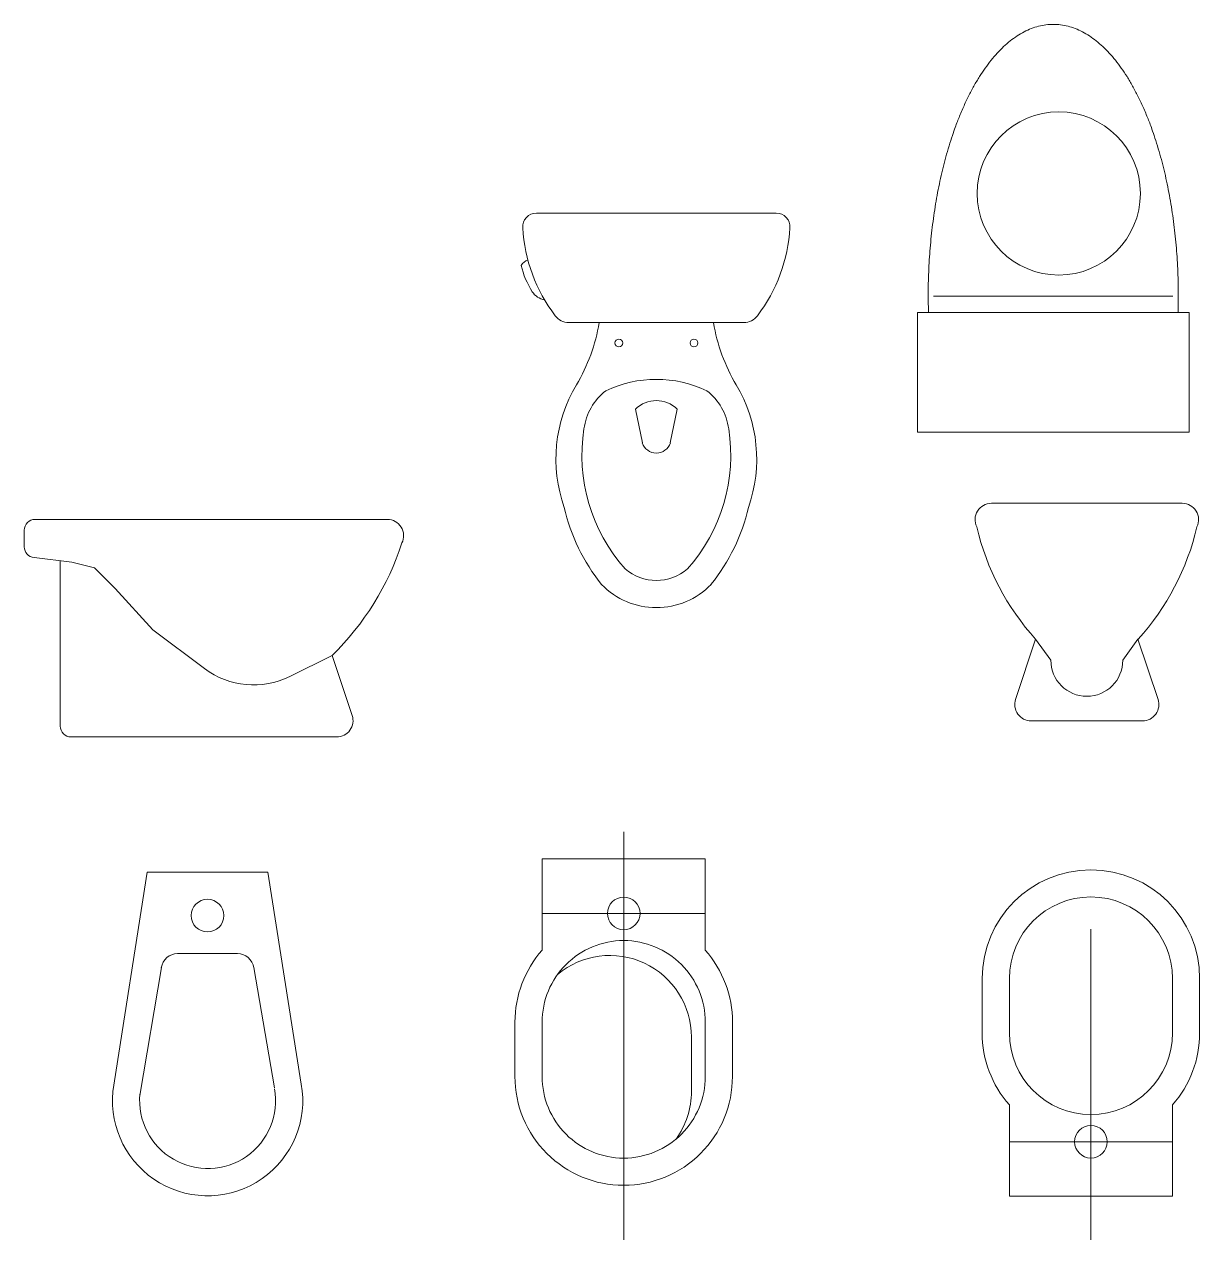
# Model space of a CAD drawing. Header units: centimetres. Extents: x -2385 to -1239, y 2078 to 3034.
# Drawn here: x -1827.9 to -1611.8, y 2619.5 to 2843 of the extents above; entities that cross this region are included whole.
import ezdxf

# ---------------------------------------------------------------- set-up
doc = ezdxf.new("R2010")
doc.units = ezdxf.units.CM
doc.header["$LTSCALE"] = 2.54
doc.layers.get('0').update_dxf_attribs({"lineweight": 18})

# ---------------------------------------------------------------- blocks, each defined once
blk = doc.blocks.new('Group-9')
for p, q in [((495.19, 258.34), (501.5, 298.72)), ((523.68, 298.72), (501.5, 298.72)), ((529.84, 259.74), (523.68, 298.72)), ((518.12, 283.72), (507.07, 283.72)), ((500.14, 257.66), (504.1, 281.14)), ((524.89, 259.05), (521.09, 281.14))]:
    blk.add_line(p, q)
blk.add_circle((512.59, 290.72), 3)
for centre, radius, start, end in [((507.07, 280.72), 3, 90, 172.0754), ((518.12, 280.72), 3, 7.9779, 90), ((512.61, 256.7), 17.5, 174.5961, 10.0247), ((512.61, 256.7), 12.5, 174.5961, 10.0247)]:
    blk.add_arc(centre, radius, start, end)
blk = doc.blocks.new('Group-10')
for p, q in [((545.66, 363.56), (480.9, 363.56)), ((478.9, 361.56), (478.9, 358.53)), ((487.65, 355.72), (480.72, 356.53)), ((485.51, 325.56), (485.51, 355.97)), ((491.8, 354.68), (487.65, 355.72)), ((495.62, 350.87), (491.8, 354.68)), ((502.55, 343.25), (495.62, 350.87)), ((512.05, 336.12), (502.55, 343.25)), ((535.51, 338.56), (527.72, 334.69)), ((539.19, 327.51), (535.51, 338.56)), ((487.51, 323.56), (536.35, 323.56))]:
    blk.add_line(p, q)
for centre, radius, start, end in [((480.9, 361.56), 2, 90, 180), ((545.66, 360.56), 3, 333.4349, 90), ((480.9, 358.53), 2, 180, 264.8056), ((500.06, 374.89), 50.76, 314.2991, 342.019), ((521.05, 348.12), 15, 233.1301, 296.4155), ((524.46, 335.3), 2, 252.0721, 252.9257), ((536.35, 326.56), 3, 270, 18.4349), ((487.51, 325.56), 2, 180, 270)]:
    blk.add_arc(centre, radius, start, end)
blk = doc.blocks.new('Group')
for p, q in [((330.61, 124.71), (348.17, 124.71)), ((365.73, 124.71), (348.17, 124.71)), ((335.08, 88.66), (338.76, 99.71)), ((338.76, 99.71), (341.55, 95.84)), ((357.58, 99.71), (354.79, 95.84)), ((361.27, 88.66), (357.58, 99.71)), ((348.17, 84.71), (337.92, 84.71)), ((348.17, 84.71), (358.42, 84.71))]:
    blk.add_line(p, q)
for centre, radius, start, end in [((330.61, 121.71), 3, 90, 206.5651), ((365.73, 121.71), 3, 333.4349, 90), ((373.45, 131.06), 46.76, 193.2197, 222.1077), ((322.9, 131.06), 46.76, 317.8923, 346.7803), ((348.17, 95.84), 6.62, 180, 0), ((337.92, 87.71), 3, 161.5651, 270), ((358.42, 87.71), 3, 270, 18.4349)]:
    blk.add_arc(centre, radius, start, end)
blk = doc.blocks.new('Group-1')
for p, q in [((364, 162.77), (320, 162.77)), ((317, 137.77), (317, 159.77)), ((317, 159.77), (367, 159.77)), ((367, 137.77), (367, 159.77)), ((367, 137.77), (317, 137.77))]:
    blk.add_line(p, q)
blk.add_circle((343.01, 181.68), 15)
at = {"linetype": 'Continuous'}
blk.add_rational_spline([(319.04, 159.77), (318.2, 189.93), (330.1, 205.56), (342, 221.19), (353.89, 205.56), (365.79, 189.93), (364.96, 159.77)], [1, 0.85584665436, 1, 0.85584665436, 1, 0.85584665436, 1], degree=2, knots=[0, 0, 0, 0.333333, 0.333333, 0.666667, 0.666667, 1, 1, 1], dxfattribs=at)
blk = doc.blocks.new('Group-11')
for p, q in [((246.94, 178.04), (291.05, 178.04)), ((285.1, 157.94), (252.89, 157.94)), ((266.43, 135.81), (265.14, 142)), ((271.57, 135.81), (272.86, 142))]:
    blk.add_line(p, q)
at = {"flags": 128}
blk.add_lwpolyline([(245.38, 169.41, 0.180352), (244.13, 168.45, 0.075622), (246.17, 163.59, 0.190325), (248.45, 162.1, 0.190325)], format="xyb", dxfattribs=at)
for centre in [(262.11, 154.19), (275.92, 154.19)]:
    blk.add_circle(centre, 0.716)
for centre, radius, start, end in [((246.91, 175.55), 2.49, 89.159, 184.2689), ((291.09, 175.55), 2.49, 355.7311, 90.841), ((273.72, 177.01), 29.34, 183.2159, 217.3747), ((264.28, 177.01), 29.34, 322.6253, 356.7841), ((252.95, 161.14), 3.2, 217.3747, 269.0644), ((285.05, 161.14), 3.2, 270.9356, 322.6253), ((225.89, 163.36), 33.05, 329.2473, 350.5544), ((312.11, 163.36), 33.05, 189.4456, 210.7527), ((269, 125.92), 21.57, 64.4797, 115.5203), ((277.22, 132.82), 26.68, 149.2473, 199.3997), ((266.33, 136.93), 10.74, 128.0792, 172.1213), ((271.67, 136.93), 10.74, 7.8787, 51.9208), ((260.78, 132.82), 26.68, 340.6003, 30.7527), ((269, 138.07), 5.51, 45.5759, 134.4241), ((286.86, 133.55), 31.54, 171.1443, 221.5308), ((251.14, 133.55), 31.54, 318.4692, 8.8557), ((269, 136.65), 2.71, 198.1281, 341.8719), ((286.59, 131.95), 35.45, 193.0209, 218.7315), ((251.4, 131.95), 35.45, 321.2685, 346.9791), ((269, 119.45), 8.92, 229.8205, 310.1795), ((269, 119.57), 14.05, 224.264, 315.736)]:
    blk.add_arc(centre, radius, start, end)
blk = doc.blocks.new('Group-12')
for p, q in [((263, 64.31), (263, -10.69)), ((278, 49.31), (248, 49.31))]:
    blk.add_line(p, q)
at = {"flags": 128}
for points in [[(248, 42.54, 0.182676), (243, 29.31), (243, 19.31, 0.414214), (263, -0.69, 0.414214), (283, 19.31), (283, 29.31, 0.182676), (278, 42.54), (278, 59.31), (248, 59.31), (248, 42.54)], [(272.62, 7.81, 0.157266), (275.45, 16.57), (275.45, 26.57, 0.636572), (250.83, 38.07, 0.636572)]]:
    blk.add_lwpolyline(points, format="xyb", dxfattribs=at)
blk.add_lwpolyline([(278, 29.31, 0.414214), (263, 44.31, 0.414214), (248, 29.31), (248, 19.31, 0.414214), (263, 4.31, 0.414214), (278, 19.31)], format="xyb", close=True, dxfattribs=at)
blk.add_circle((263, 49.31), 3)
blk = doc.blocks.new('Group-21')
for p, q in [((348.92, -10.69), (348.92, 46.39)), ((328.92, 37.32), (328.92, 27.32)), ((333.92, 37.32), (333.92, 27.32)), ((363.92, 37.32), (363.92, 27.32)), ((368.92, 37.32), (368.92, 27.32)), ((333.92, 14.09), (333.92, -2.68)), ((363.92, 14.09), (363.92, -2.68)), ((333.92, 7.32), (363.92, 7.32)), ((333.92, -2.68), (363.92, -2.68))]:
    blk.add_line(p, q)
blk.add_circle((348.92, 7.32), 3)
for centre, radius, start, end in [((348.92, 37.32), 20, 0, 180), ((348.92, 37.32), 15, 0, 180), ((348.92, 27.32), 20, 180, 221.4096), ((348.92, 27.32), 15, 180, 0), ((348.92, 27.32), 20, 318.5904, 0)]:
    blk.add_arc(centre, radius, start, end)

msp = doc.modelspace()

# ---------------------------------------------------------------- block references
for name, p in [('Group-1', (-1980.7, 2630.22)), ('Group-11', (-1980.7, 2630.22)), ('Group', (-1980.7, 2630.22)), ('Group-10', (-2306.83, 2388.41)), ('Group-12', (-1980.7, 2630.22)), ('Group-9', (-2306.83, 2388.41)), ('Group-21', (-1980.7, 2630.22))]:
    msp.add_blockref(name, p)

doc.saveas('drawing.dxf')
